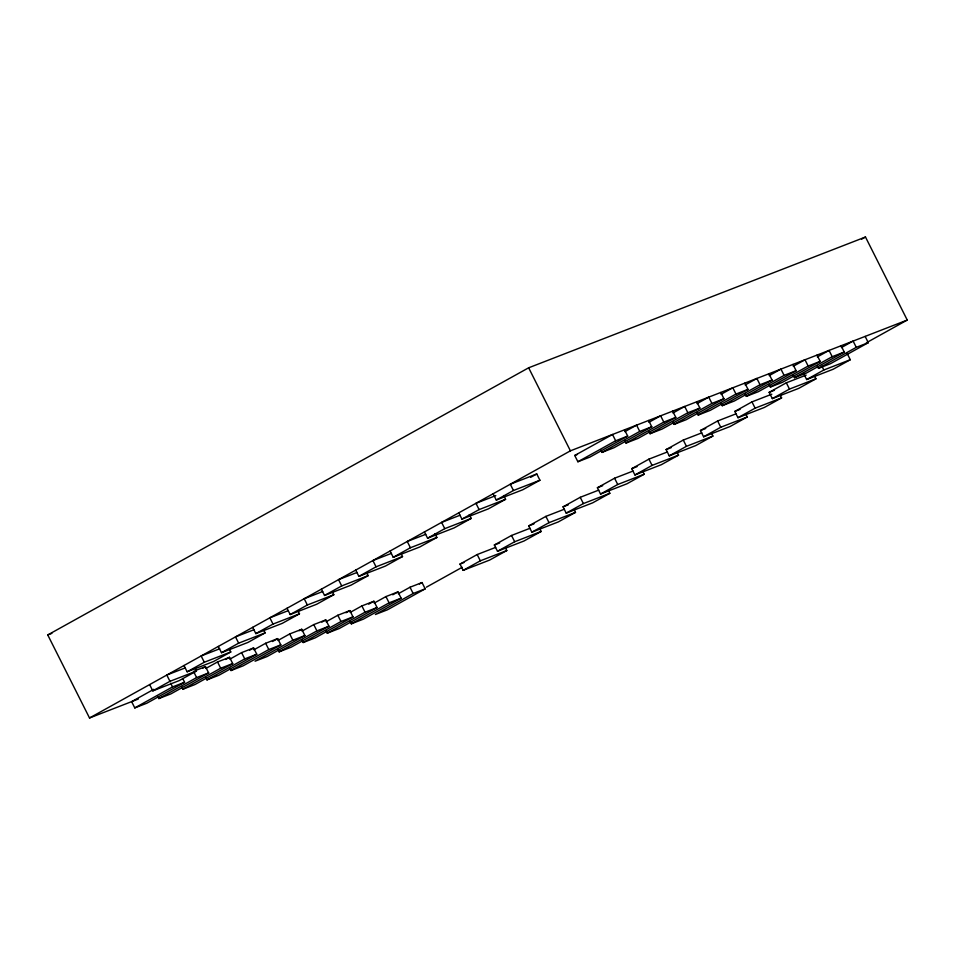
<?xml version="1.0" encoding="UTF-8"?>
<svg xmlns="http://www.w3.org/2000/svg" width="955" height="955" viewBox="0 0 955 955"><rect width="100%" height="100%" fill="white"/><g stroke="black" fill="none" stroke-linecap="round" stroke-linejoin="round"><path stroke-width="1.43" d="M138.308 699.036L89.519 717.981L47.75 634.944L528.652 367.794L865.481 237.019L907.25 320.056L866.328 342.797M861.577 239.192L865.481 237.019M89.519 717.981L570.41 450.832L907.25 320.056M530.634 477.357L536.77 473.955L539.921 480.234L522.743 489.772L496.278 500.05L493.126 493.771M153.767 689.331L131.623 701.639L134.774 707.906L146.807 703.238L184.59 682.252L182.691 678.48M627.698 436.089L589.915 457.087L577.882 461.754L574.731 455.475L612.513 434.489L615.677 440.768L627.698 436.089L624.546 429.822M149.625 684.592L152.788 690.871L169.954 681.321L196.42 671.055L195.166 668.536M183.981 665.504L187.132 671.783L204.31 662.245L230.776 651.967L229.51 649.46M218.325 646.428L221.488 652.707L238.655 643.157L265.12 632.89L263.867 630.372M252.681 627.34L255.833 633.619L273.011 624.081L299.476 613.802L298.211 611.296M287.025 608.263L290.177 614.543L307.355 604.993L333.82 594.726L332.555 592.207M321.381 589.175L324.533 595.454L341.711 585.916L368.176 575.638L366.911 573.131M355.726 570.099L358.877 576.378L376.055 566.828L402.521 556.562L401.255 554.043M390.082 551.011L393.233 557.29L410.411 547.752L436.877 537.474L434.979 533.714M424.426 531.935L427.577 538.214L444.755 528.664L471.221 518.398L469.323 514.626M458.77 512.859L461.934 519.126L479.112 509.588L505.577 499.31L503.679 495.55M496.278 500.05L513.456 490.5L539.921 480.234M624.845 431.66L636.579 425.154L639.731 431.421L651.764 426.754L648.612 420.475M196.42 671.055L179.254 680.593L152.788 690.871M230.776 651.967L213.598 661.505L187.132 671.783M265.12 632.89L247.954 642.428L221.488 652.707M299.476 613.802L282.298 623.34L255.833 633.619M333.82 594.726L316.654 604.264L290.177 614.543M368.176 575.638L350.998 585.176L324.533 595.454M402.521 556.562L385.343 566.1L358.877 576.378M436.877 537.474L419.699 547.012L393.233 557.29M471.221 518.398L454.043 527.936L427.577 538.214M505.577 499.31L488.399 508.848L461.934 519.126M202.89 668.082L205.492 666.638L208.656 672.905L170.861 693.903L158.84 698.571L157.575 696.064M134.774 707.906L172.557 686.92L184.59 682.252M205.803 668.476L217.525 661.958L229.558 657.291L232.71 663.57L194.927 684.556L182.894 689.224L181.629 686.717M577.882 461.754L615.677 440.768M648.911 422.325L660.633 415.807L663.797 422.086L675.818 417.407L672.666 411.139M225.643 659.463L229.558 657.291M158.84 698.571L196.623 677.584L208.656 672.905M229.857 659.141L241.579 652.623L253.612 647.956L256.776 654.223L218.982 675.221L206.96 679.888L205.695 677.382M600.683 449.901L601.948 452.419L639.731 431.421M672.965 412.978L684.699 406.46L687.851 412.739L699.884 408.072L696.732 401.792M249.709 650.128L253.612 647.956M651.764 426.754L613.981 447.74L601.948 452.419M182.894 689.224L220.677 668.237L232.71 663.57M253.923 649.794L265.645 643.276L277.678 638.609L280.83 644.888L243.048 665.874L231.015 670.541L229.749 668.034M624.749 440.565L626.003 443.072L663.797 422.086M697.031 403.643L708.753 397.125L711.917 403.404L723.938 398.724L720.786 392.457M272.462 641.509L277.678 638.609M675.818 417.407L638.036 438.405L626.003 443.072M206.96 679.888L244.743 658.902L256.776 654.223M277.977 640.459L289.699 633.941L301.732 629.273L304.896 635.541L267.102 656.539L255.081 661.206L292.863 640.208L304.896 635.541M648.803 431.218L650.068 433.725L687.851 412.739M721.085 394.296L732.819 387.778L735.971 394.057L748.004 389.389L744.84 383.11M299.13 630.718L301.732 629.273M699.884 408.072L662.101 429.058L650.068 433.725M231.015 670.541L268.797 649.555L280.83 644.888M302.043 631.112L313.765 624.594L325.798 619.926L328.95 626.205L291.168 647.192L279.135 651.859L277.869 649.352M672.869 421.883L674.123 424.39L711.917 403.404M745.151 384.961L756.873 378.443L760.037 384.722L772.058 380.042L768.906 373.775M321.883 622.099L325.798 619.926M723.938 398.724L686.156 419.723L674.123 424.39M326.097 621.765L337.819 615.259L349.852 610.591L353.004 616.858L315.222 637.856L303.201 642.524L301.935 640.017M696.923 412.536L698.189 415.043L735.971 394.057M769.205 375.613L780.939 369.096L784.091 375.375L796.124 370.707L792.96 364.428M345.949 612.752L349.852 610.591M748.004 389.389L710.222 410.375L698.189 415.043M279.135 651.859L316.917 630.873L328.95 626.205M350.163 612.43L361.885 605.912L373.918 601.244L377.07 607.523L339.288 628.509L327.255 633.177L325.989 630.67M720.989 403.201L722.243 405.708L760.037 384.722M793.271 366.278L804.993 359.76L808.157 366.04L820.178 361.36L817.026 355.093M368.702 604.145L373.918 601.244M772.058 380.042L734.276 401.04L722.243 405.708M303.201 642.524L340.983 621.526L353.004 616.858M374.217 603.082L385.939 596.577L397.972 591.897L401.124 598.176L363.342 619.162L351.321 623.842L350.055 621.323M745.043 393.854L746.309 396.361L784.091 375.375M817.325 356.931L829.059 350.413L832.211 356.693L844.244 352.025L841.08 345.746M392.756 594.798L397.972 591.897M796.124 370.707L758.342 391.693L746.309 396.361M327.255 633.177L365.037 612.191L377.07 607.523M769.109 384.519L770.363 387.026L808.157 366.04M398.283 593.747L410.005 587.23L422.038 582.562L425.19 588.841L387.408 609.827L375.375 614.495L413.157 593.509L425.19 588.841M841.391 347.584L853.113 341.078L856.277 347.345L868.298 342.678L865.146 336.411M419.424 584.006L422.038 582.562M820.178 361.36L782.396 382.358L770.363 387.026M351.321 623.842L389.103 602.844L401.124 598.176M793.163 375.172L794.429 377.679L832.211 356.693M505.529 548.039L506.795 550.546L489.617 560.084L463.151 570.362L460 564.083L477.178 554.545L495.705 547.358M539.885 528.951L541.151 531.457L523.973 541.008L497.507 551.274L494.344 545.007L511.522 535.469L530.049 528.27M574.23 509.875L575.495 512.381L558.317 521.919L531.851 532.198L528.7 525.918L545.878 516.38L564.405 509.194M608.586 490.786L609.851 493.293L592.673 502.843L566.208 513.121L563.044 506.842L580.222 497.304L598.749 490.106M642.93 471.71L644.195 474.217L627.017 483.755L600.552 494.033L597.4 487.754L614.578 478.216L633.105 471.03M677.286 452.622L678.539 455.141L661.373 464.679L634.908 474.957L631.744 468.678L648.923 459.14L667.45 451.942M711.63 433.546L712.896 436.053L695.717 445.591L669.252 455.869L666.101 449.59L683.279 440.052L701.794 432.866M745.986 414.458L747.24 416.977L730.074 426.515L703.608 436.793L700.445 430.514L717.623 420.976L736.15 413.778M780.331 395.382L781.596 397.889L764.418 407.427L737.952 417.705L734.801 411.426L751.967 401.888L771.819 394.188M814.687 376.294L815.94 378.813L798.774 388.351L772.309 398.629L769.145 392.35L786.323 382.812L806.175 375.1M844.244 352.025L806.462 373.011L794.429 377.679M817.229 365.837L818.483 368.344L856.277 347.345M426.348 587.206L462.16 567.306M868.298 342.678L830.516 363.676L818.483 368.344M463.151 570.362L480.329 560.824L506.795 550.546M497.507 551.274L514.685 541.736L541.151 531.457M531.851 532.198L549.03 522.66L575.495 512.381M566.208 513.121L583.386 503.572L609.851 493.293M600.552 494.033L617.73 484.495L644.195 474.217M634.908 474.957L652.074 465.407L678.539 455.141M669.252 455.869L686.43 446.331L712.896 436.053M703.608 436.793L720.774 427.243L747.24 416.977M737.952 417.705L755.13 408.167L781.596 397.889M772.309 398.629L789.475 389.079L815.94 378.813M803.501 373.262L806.653 379.541L823.831 370.003L850.296 359.725L847.133 353.445M850.296 359.725L833.118 369.263L806.653 379.541M47.75 634.944L51.904 633.332M574.731 455.475L577.405 454.437M536.77 473.955L510.304 484.233L513.456 490.5M495.8 495.609L475.948 503.309L479.112 509.588M769.145 392.35L774.445 390.297M460.131 515.199L441.604 522.397L444.755 528.664M734.801 411.426L740.089 409.373M425.775 534.287L407.248 541.473L410.411 547.752M700.445 430.514L705.745 428.461M391.431 553.363L372.904 560.561L376.055 566.828M666.101 449.59L671.389 447.537M357.075 572.451L338.548 579.637L341.711 585.916M631.744 468.678L637.045 466.625M322.73 591.527L304.203 598.725L307.355 604.993M597.4 487.754L602.689 485.701M288.374 610.615L269.847 617.801L273.011 624.081M563.044 506.842L568.344 504.789M254.03 629.691L235.503 636.889L238.655 643.157M528.7 525.918L533.988 523.865M219.674 648.779L201.147 655.966L204.31 662.245M494.344 545.007L499.644 542.953M185.33 667.855L166.803 675.054L169.954 681.321M460 564.083L463.975 562.543M194.796 670.78L205.492 666.638M821.933 366.231L823.831 370.003M786.323 382.812L789.475 389.079M751.967 401.888L755.13 408.167M717.623 420.976L720.774 427.243M683.279 440.052L686.43 446.331M648.923 459.14L652.074 465.407M614.578 478.216L617.73 484.495M528.652 367.794L570.41 450.832M580.222 497.304L583.386 503.572M545.878 516.38L549.03 522.66M511.522 535.469L514.685 541.736M477.178 554.545L480.329 560.824M410.005 587.23L413.157 593.509M385.939 596.577L389.103 602.844M361.885 605.912L365.037 612.191M337.819 615.259L340.983 621.526M313.765 624.594L316.917 630.873M289.699 633.941L292.863 640.208M265.645 643.276L268.797 649.555M241.579 652.623L244.743 658.902M217.525 661.958L220.677 668.237M193.459 671.305L196.623 677.584M170.67 683.159L172.557 686.92"/></g></svg>
